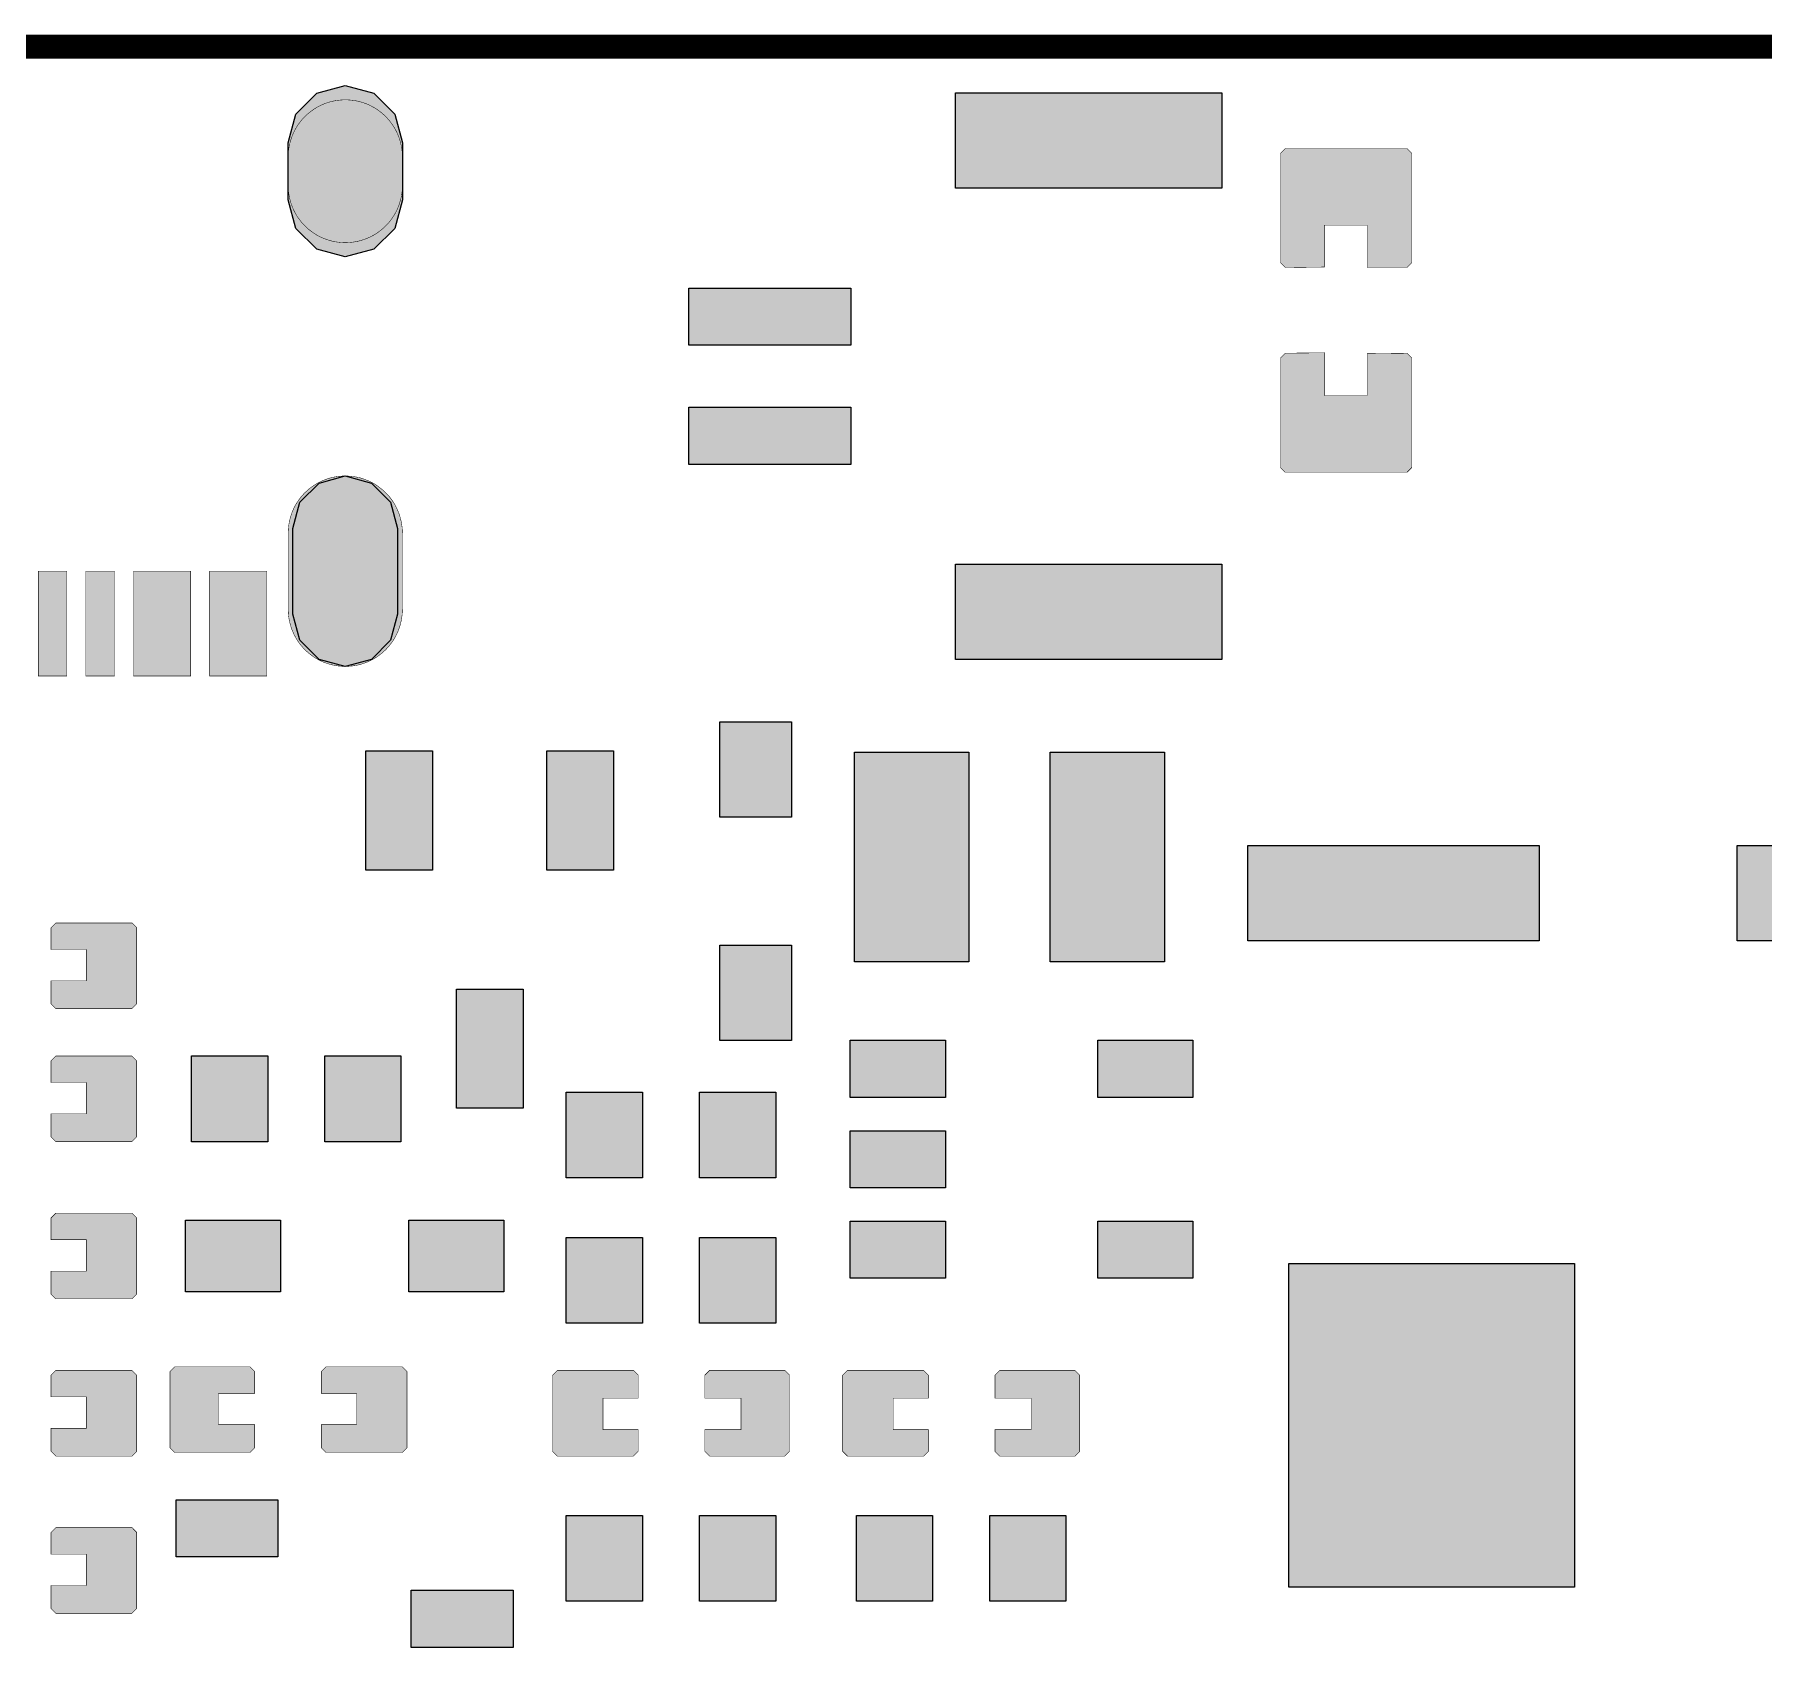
# Model space of a CAD drawing. Header units: millimetres. Extents: x -0.1 to 60.1, y -0.1 to 30.1.
# Drawn here: x 23.92 to 42.08, y 13.19 to 30.13 of the extents above; entities that cross this region are included whole.
import ezdxf

# ---------------------------------------------------------------- set-up
doc = ezdxf.new("R2010")
doc.units = ezdxf.units.MM
doc.header["$MEASUREMENT"] = 0
doc.layers.add('Board-Outline-Layer', color=7, linetype='Continuous', true_color=0xff00ff)
doc.layers.add('Top-Paste-Mask-Layer', color=7, linetype='Continuous', true_color=0x808080)

msp = doc.modelspace()

# ---------------------------------------------------------------- hatches: boundary and pattern name
at = {"layer": 'Top-Paste-Mask-Layer'}
for points in [[(26.585, 28.992), (26.665, 29.292), (26.885, 29.512), (27.185, 29.592), (27.485, 29.512), (27.705, 29.292), (27.785, 28.992), (27.785, 28.392), (27.705, 28.092), (27.485, 27.872), (27.185, 27.792), (26.885, 27.872), (26.665, 28.092), (26.585, 28.392)], [(27.14, 27.944), (27.17, 27.942), (27.2, 27.942), (27.23, 27.944), (27.26, 27.947), (27.289, 27.951), (27.319, 27.957), (27.348, 27.965), (27.376, 27.973), (27.404, 27.984), (27.432, 27.995), (27.459, 28.008), (27.485, 28.022), (27.511, 28.038), (27.535, 28.055), (27.559, 28.073), (27.582, 28.092), (27.604, 28.113), (27.625, 28.134), (27.645, 28.156), (27.663, 28.18), (27.681, 28.204), (27.697, 28.229), (27.712, 28.255), (27.726, 28.282), (27.738, 28.309), (27.749, 28.337), (27.758, 28.365), (27.766, 28.394), (27.773, 28.423), (27.778, 28.453), (27.782, 28.482), (27.784, 28.512), (27.785, 28.542), (27.785, 28.842), (27.784, 28.872), (27.782, 28.902), (27.778, 28.932), (27.773, 28.961), (27.766, 28.99), (27.758, 29.019), (27.749, 29.047), (27.738, 29.075), (27.726, 29.102), (27.712, 29.129), (27.697, 29.155), (27.681, 29.18), (27.663, 29.204), (27.645, 29.228), (27.625, 29.25), (27.604, 29.272), (27.582, 29.292), (27.559, 29.311), (27.535, 29.329), (27.511, 29.346), (27.485, 29.362), (27.459, 29.376), (27.432, 29.389), (27.404, 29.401), (27.376, 29.411), (27.348, 29.42), (27.319, 29.427), (27.289, 29.433), (27.26, 29.437), (27.23, 29.44), (27.2, 29.442), (27.17, 29.442), (27.14, 29.44), (27.11, 29.437), (27.081, 29.433), (27.052, 29.427), (27.023, 29.42), (26.994, 29.411), (26.966, 29.401), (26.938, 29.389), (26.911, 29.376), (26.885, 29.362), (26.86, 29.346), (26.835, 29.329), (26.811, 29.311), (26.788, 29.292), (26.766, 29.272), (26.745, 29.25), (26.725, 29.228), (26.707, 29.204), (26.689, 29.18), (26.673, 29.155), (26.658, 29.129), (26.644, 29.102), (26.632, 29.075), (26.621, 29.047), (26.612, 29.019), (26.604, 28.99), (26.597, 28.961), (26.592, 28.932), (26.588, 28.902), (26.586, 28.872), (26.585, 28.842), (26.585, 28.542), (26.586, 28.512), (26.588, 28.482), (26.592, 28.453), (26.597, 28.423), (26.604, 28.394), (26.612, 28.365), (26.621, 28.337), (26.632, 28.309), (26.644, 28.282), (26.658, 28.255), (26.673, 28.229), (26.689, 28.204), (26.707, 28.18), (26.725, 28.156), (26.745, 28.134), (26.766, 28.113), (26.788, 28.092), (26.811, 28.073), (26.835, 28.055), (26.86, 28.038), (26.885, 28.022), (26.911, 28.008), (26.938, 27.995), (26.966, 27.984), (26.994, 27.973), (27.023, 27.965), (27.052, 27.957), (27.081, 27.951), (27.11, 27.947)], [(27.14, 27.944), (27.17, 27.942), (27.2, 27.942), (27.23, 27.944), (27.26, 27.947), (27.289, 27.951), (27.319, 27.957), (27.348, 27.965), (27.376, 27.973), (27.404, 27.984), (27.432, 27.995), (27.459, 28.008), (27.485, 28.022), (27.511, 28.038), (27.535, 28.055), (27.559, 28.073), (27.582, 28.092), (27.604, 28.113), (27.625, 28.134), (27.645, 28.156), (27.663, 28.18), (27.681, 28.204), (27.697, 28.229), (27.712, 28.255), (27.726, 28.282), (27.738, 28.309), (27.749, 28.337), (27.758, 28.365), (27.766, 28.394), (27.773, 28.423), (27.778, 28.453), (27.782, 28.482), (27.784, 28.512), (27.785, 28.542), (27.785, 28.842), (27.784, 28.872), (27.782, 28.902), (27.778, 28.932), (27.773, 28.961), (27.766, 28.99), (27.758, 29.019), (27.749, 29.047), (27.738, 29.075), (27.726, 29.102), (27.712, 29.129), (27.697, 29.155), (27.681, 29.18), (27.663, 29.204), (27.645, 29.228), (27.625, 29.25), (27.604, 29.272), (27.582, 29.292), (27.559, 29.311), (27.535, 29.329), (27.511, 29.346), (27.485, 29.362), (27.459, 29.376), (27.432, 29.389), (27.404, 29.401), (27.376, 29.411), (27.348, 29.42), (27.319, 29.427), (27.289, 29.433), (27.26, 29.437), (27.23, 29.44), (27.2, 29.442), (27.17, 29.442), (27.14, 29.44), (27.11, 29.437), (27.081, 29.433), (27.052, 29.427), (27.023, 29.42), (26.994, 29.411), (26.966, 29.401), (26.938, 29.389), (26.911, 29.376), (26.885, 29.362), (26.86, 29.346), (26.835, 29.329), (26.811, 29.311), (26.788, 29.292), (26.766, 29.272), (26.745, 29.25), (26.725, 29.228), (26.707, 29.204), (26.689, 29.18), (26.673, 29.155), (26.658, 29.129), (26.644, 29.102), (26.632, 29.075), (26.621, 29.047), (26.612, 29.019), (26.604, 28.99), (26.597, 28.961), (26.592, 28.932), (26.588, 28.902), (26.586, 28.872), (26.585, 28.842), (26.585, 28.542), (26.586, 28.512), (26.588, 28.482), (26.592, 28.453), (26.597, 28.423), (26.604, 28.394), (26.612, 28.365), (26.621, 28.337), (26.632, 28.309), (26.644, 28.282), (26.658, 28.255), (26.673, 28.229), (26.689, 28.204), (26.707, 28.18), (26.725, 28.156), (26.745, 28.134), (26.766, 28.113), (26.788, 28.092), (26.811, 28.073), (26.835, 28.055), (26.86, 28.038), (26.885, 28.022), (26.911, 28.008), (26.938, 27.995), (26.966, 27.984), (26.994, 27.973), (27.023, 27.965), (27.052, 27.957), (27.081, 27.951), (27.11, 27.947)], [(33.594, 29.514), (36.394, 29.514), (36.394, 28.514), (33.594, 28.514)], [(38.339, 27.681), (37.919, 27.681), (37.919, 28.126), (37.469, 28.126), (37.469, 27.686), (37.059, 27.681), (37.009, 27.731), (37.009, 28.881), (37.059, 28.931), (38.339, 28.931), (38.389, 28.881), (38.389, 27.731)], [(38.339, 27.681), (37.919, 27.681), (37.919, 28.126), (37.469, 28.126), (37.469, 27.686), (37.059, 27.681), (37.009, 27.731), (37.009, 28.881), (37.059, 28.931), (38.339, 28.931), (38.389, 28.881), (38.389, 27.731)], [(30.794, 27.464), (32.494, 27.464), (32.494, 26.864), (30.794, 26.864)], [(38.339, 25.531), (37.059, 25.531), (37.009, 25.581), (37.009, 26.731), (37.059, 26.781), (37.469, 26.786), (37.469, 26.336), (37.919, 26.336), (37.919, 26.776), (38.339, 26.781), (38.389, 26.731), (38.389, 25.581)], [(38.339, 25.531), (37.059, 25.531), (37.009, 25.581), (37.009, 26.731), (37.059, 26.781), (37.469, 26.786), (37.469, 26.336), (37.919, 26.336), (37.919, 26.776), (38.339, 26.781), (38.389, 26.731), (38.389, 25.581)], [(30.794, 26.214), (32.494, 26.214), (32.494, 25.614), (30.794, 25.614)], [(27.2, 23.492), (27.23, 23.494), (27.26, 23.497), (27.289, 23.501), (27.319, 23.507), (27.348, 23.514), (27.376, 23.523), (27.404, 23.533), (27.432, 23.545), (27.459, 23.558), (27.485, 23.572), (27.511, 23.588), (27.535, 23.605), (27.559, 23.623), (27.582, 23.642), (27.604, 23.662), (27.625, 23.684), (27.645, 23.706), (27.663, 23.73), (27.681, 23.754), (27.697, 23.779), (27.712, 23.805), (27.726, 23.832), (27.738, 23.859), (27.749, 23.887), (27.758, 23.915), (27.766, 23.944), (27.773, 23.973), (27.778, 24.002), (27.782, 24.032), (27.784, 24.062), (27.785, 24.092), (27.785, 24.892), (27.784, 24.922), (27.782, 24.952), (27.778, 24.981), (27.773, 25.011), (27.766, 25.04), (27.758, 25.069), (27.749, 25.097), (27.738, 25.125), (27.726, 25.152), (27.712, 25.179), (27.697, 25.205), (27.681, 25.23), (27.663, 25.254), (27.645, 25.278), (27.625, 25.3), (27.604, 25.321), (27.582, 25.342), (27.559, 25.361), (27.535, 25.379), (27.511, 25.396), (27.485, 25.412), (27.459, 25.426), (27.432, 25.439), (27.404, 25.45), (27.376, 25.461), (27.348, 25.47), (27.319, 25.477), (27.289, 25.483), (27.26, 25.487), (27.23, 25.49), (27.2, 25.492), (27.17, 25.492), (27.14, 25.49), (27.11, 25.487), (27.081, 25.483), (27.052, 25.477), (27.023, 25.47), (26.994, 25.461), (26.966, 25.45), (26.938, 25.439), (26.911, 25.426), (26.885, 25.412), (26.86, 25.396), (26.835, 25.379), (26.811, 25.361), (26.788, 25.342), (26.766, 25.321), (26.745, 25.3), (26.725, 25.278), (26.707, 25.254), (26.689, 25.23), (26.673, 25.205), (26.658, 25.179), (26.644, 25.152), (26.632, 25.125), (26.621, 25.097), (26.612, 25.069), (26.604, 25.04), (26.597, 25.011), (26.592, 24.981), (26.588, 24.952), (26.586, 24.922), (26.585, 24.892), (26.585, 24.092), (26.586, 24.062), (26.588, 24.032), (26.592, 24.002), (26.597, 23.973), (26.604, 23.944), (26.612, 23.915), (26.621, 23.887), (26.632, 23.859), (26.644, 23.832), (26.658, 23.805), (26.673, 23.779), (26.689, 23.754), (26.707, 23.73), (26.725, 23.706), (26.745, 23.684), (26.766, 23.662), (26.788, 23.642), (26.811, 23.623), (26.835, 23.605), (26.86, 23.588), (26.885, 23.572), (26.911, 23.558), (26.938, 23.545), (26.966, 23.533), (26.994, 23.523), (27.023, 23.514), (27.052, 23.507), (27.081, 23.501), (27.11, 23.497), (27.14, 23.494), (27.17, 23.492)], [(27.2, 23.492), (27.23, 23.494), (27.26, 23.497), (27.289, 23.501), (27.319, 23.507), (27.348, 23.514), (27.376, 23.523), (27.404, 23.533), (27.432, 23.545), (27.459, 23.558), (27.485, 23.572), (27.511, 23.588), (27.535, 23.605), (27.559, 23.623), (27.582, 23.642), (27.604, 23.662), (27.625, 23.684), (27.645, 23.706), (27.663, 23.73), (27.681, 23.754), (27.697, 23.779), (27.712, 23.805), (27.726, 23.832), (27.738, 23.859), (27.749, 23.887), (27.758, 23.915), (27.766, 23.944), (27.773, 23.973), (27.778, 24.002), (27.782, 24.032), (27.784, 24.062), (27.785, 24.092), (27.785, 24.892), (27.784, 24.922), (27.782, 24.952), (27.778, 24.981), (27.773, 25.011), (27.766, 25.04), (27.758, 25.069), (27.749, 25.097), (27.738, 25.125), (27.726, 25.152), (27.712, 25.179), (27.697, 25.205), (27.681, 25.23), (27.663, 25.254), (27.645, 25.278), (27.625, 25.3), (27.604, 25.321), (27.582, 25.342), (27.559, 25.361), (27.535, 25.379), (27.511, 25.396), (27.485, 25.412), (27.459, 25.426), (27.432, 25.439), (27.404, 25.45), (27.376, 25.461), (27.348, 25.47), (27.319, 25.477), (27.289, 25.483), (27.26, 25.487), (27.23, 25.49), (27.2, 25.492), (27.17, 25.492), (27.14, 25.49), (27.11, 25.487), (27.081, 25.483), (27.052, 25.477), (27.023, 25.47), (26.994, 25.461), (26.966, 25.45), (26.938, 25.439), (26.911, 25.426), (26.885, 25.412), (26.86, 25.396), (26.835, 25.379), (26.811, 25.361), (26.788, 25.342), (26.766, 25.321), (26.745, 25.3), (26.725, 25.278), (26.707, 25.254), (26.689, 25.23), (26.673, 25.205), (26.658, 25.179), (26.644, 25.152), (26.632, 25.125), (26.621, 25.097), (26.612, 25.069), (26.604, 25.04), (26.597, 25.011), (26.592, 24.981), (26.588, 24.952), (26.586, 24.922), (26.585, 24.892), (26.585, 24.092), (26.586, 24.062), (26.588, 24.032), (26.592, 24.002), (26.597, 23.973), (26.604, 23.944), (26.612, 23.915), (26.621, 23.887), (26.632, 23.859), (26.644, 23.832), (26.658, 23.805), (26.673, 23.779), (26.689, 23.754), (26.707, 23.73), (26.725, 23.706), (26.745, 23.684), (26.766, 23.662), (26.788, 23.642), (26.811, 23.623), (26.835, 23.605), (26.86, 23.588), (26.885, 23.572), (26.911, 23.558), (26.938, 23.545), (26.966, 23.533), (26.994, 23.523), (27.023, 23.514), (27.052, 23.507), (27.081, 23.501), (27.11, 23.497), (27.14, 23.494), (27.17, 23.492)], [(26.635, 24.942), (26.709, 25.217), (26.91, 25.418), (27.185, 25.492), (27.46, 25.418), (27.661, 25.217), (27.735, 24.942), (27.735, 24.042), (27.661, 23.767), (27.46, 23.566), (27.185, 23.492), (26.91, 23.566), (26.709, 23.767), (26.635, 24.042)], [(33.594, 24.564), (36.394, 24.564), (36.394, 23.564), (33.594, 23.564)], [(23.96, 24.492), (23.96, 23.392), (24.26, 23.392), (24.26, 24.492)], [(23.96, 24.492), (23.96, 23.392), (24.26, 23.392), (24.26, 24.492)], [(24.46, 24.492), (24.46, 23.392), (24.76, 23.392), (24.76, 24.492)], [(24.46, 24.492), (24.46, 23.392), (24.76, 23.392), (24.76, 24.492)], [(25.56, 23.392), (25.56, 24.492), (24.96, 24.492), (24.96, 23.392)], [(25.56, 23.392), (25.56, 24.492), (24.96, 24.492), (24.96, 23.392)], [(26.36, 23.392), (26.36, 24.492), (25.76, 24.492), (25.76, 23.392)], [(26.36, 23.392), (26.36, 24.492), (25.76, 24.492), (25.76, 23.392)], [(31.871, 21.91), (31.121, 21.91), (31.121, 22.91), (31.871, 22.91)], [(27.402, 21.354), (27.402, 22.604), (28.102, 22.604), (28.102, 21.354)], [(29.302, 21.354), (29.302, 22.604), (30.002, 22.604), (30.002, 21.354)], [(33.735, 22.591), (33.735, 20.391), (32.535, 20.391), (32.535, 22.591)], [(35.791, 22.591), (35.791, 20.391), (34.591, 20.391), (34.591, 22.591)], [(39.727, 21.61), (39.727, 20.61), (36.667, 20.61), (36.667, 21.61)], [(44.867, 21.61), (44.867, 20.61), (41.807, 20.61), (41.807, 21.61)], [(24.944, 20.798), (24.144, 20.798), (24.094, 20.748), (24.094, 20.52), (24.464, 20.52), (24.464, 20.19), (24.094, 20.19), (24.094, 19.948), (24.144, 19.898), (24.944, 19.898), (24.994, 19.948), (24.994, 20.748)], [(24.944, 20.798), (24.144, 20.798), (24.094, 20.748), (24.094, 20.52), (24.464, 20.52), (24.464, 20.19), (24.094, 20.19), (24.094, 19.948), (24.144, 19.898), (24.944, 19.898), (24.994, 19.948), (24.994, 20.748)], [(31.871, 19.564), (31.121, 19.564), (31.121, 20.564), (31.871, 20.564)], [(28.352, 18.854), (28.352, 20.104), (29.052, 20.104), (29.052, 18.854)], [(33.49, 19.566), (33.49, 18.966), (32.49, 18.966), (32.49, 19.566)], [(36.09, 19.566), (36.09, 18.966), (35.09, 18.966), (35.09, 19.566)], [(24.944, 19.401), (24.144, 19.401), (24.094, 19.351), (24.094, 19.123), (24.464, 19.123), (24.464, 18.793), (24.094, 18.793), (24.094, 18.551), (24.144, 18.501), (24.944, 18.501), (24.994, 18.551), (24.994, 19.351)], [(24.944, 19.401), (24.144, 19.401), (24.094, 19.351), (24.094, 19.123), (24.464, 19.123), (24.464, 18.793), (24.094, 18.793), (24.094, 18.551), (24.144, 18.501), (24.944, 18.501), (24.994, 18.551), (24.994, 19.351)], [(25.57, 18.501), (25.57, 19.401), (26.37, 19.401), (26.37, 18.501)], [(26.97, 18.501), (26.97, 19.401), (27.77, 19.401), (27.77, 18.501)], [(30.307, 19.02), (30.307, 18.12), (29.507, 18.12), (29.507, 19.02)], [(31.707, 19.02), (31.707, 18.12), (30.907, 18.12), (30.907, 19.02)], [(33.49, 18.616), (33.49, 18.016), (32.49, 18.016), (32.49, 18.616)], [(24.944, 17.75), (24.144, 17.75), (24.094, 17.7), (24.094, 17.472), (24.464, 17.472), (24.464, 17.142), (24.094, 17.142), (24.094, 16.9), (24.144, 16.85), (24.944, 16.85), (24.994, 16.9), (24.994, 17.7)], [(24.944, 17.75), (24.144, 17.75), (24.094, 17.7), (24.094, 17.472), (24.464, 17.472), (24.464, 17.142), (24.094, 17.142), (24.094, 16.9), (24.144, 16.85), (24.944, 16.85), (24.994, 16.9), (24.994, 17.7)], [(25.505, 16.925), (25.505, 17.675), (26.505, 17.675), (26.505, 16.925)], [(27.851, 16.925), (27.851, 17.675), (28.851, 17.675), (28.851, 16.925)], [(33.49, 17.666), (33.49, 17.066), (32.49, 17.066), (32.49, 17.666)], [(36.09, 17.666), (36.09, 17.066), (35.09, 17.066), (35.09, 17.666)], [(30.307, 17.496), (30.307, 16.596), (29.507, 16.596), (29.507, 17.496)], [(31.707, 17.496), (31.707, 16.596), (30.907, 16.596), (30.907, 17.496)], [(37.098, 13.822), (37.098, 17.222), (40.098, 17.222), (40.098, 13.822)], [(24.944, 16.099), (24.144, 16.099), (24.094, 16.049), (24.094, 15.821), (24.464, 15.821), (24.464, 15.491), (24.094, 15.491), (24.094, 15.249), (24.144, 15.199), (24.944, 15.199), (24.994, 15.249), (24.994, 16.049)], [(24.944, 16.099), (24.144, 16.099), (24.094, 16.049), (24.094, 15.821), (24.464, 15.821), (24.464, 15.491), (24.094, 15.491), (24.094, 15.249), (24.144, 15.199), (24.944, 15.199), (24.994, 15.249), (24.994, 16.049)], [(26.233, 16.087), (26.233, 15.859), (25.853, 15.859), (25.853, 15.529), (26.233, 15.529), (26.233, 15.287), (26.183, 15.237), (25.393, 15.237), (25.343, 15.287), (25.343, 16.087), (25.393, 16.137), (26.183, 16.137)], [(26.233, 16.087), (26.233, 15.859), (25.853, 15.859), (25.853, 15.529), (26.233, 15.529), (26.233, 15.287), (26.183, 15.237), (25.393, 15.237), (25.343, 15.287), (25.343, 16.087), (25.393, 16.137), (26.183, 16.137)], [(27.783, 16.137), (26.983, 16.137), (26.933, 16.087), (26.933, 15.859), (27.303, 15.859), (27.303, 15.529), (26.933, 15.529), (26.933, 15.287), (26.983, 15.237), (27.783, 15.237), (27.833, 15.287), (27.833, 16.087)], [(27.783, 16.137), (26.983, 16.137), (26.933, 16.087), (26.933, 15.859), (27.303, 15.859), (27.303, 15.529), (26.933, 15.529), (26.933, 15.287), (26.983, 15.237), (27.783, 15.237), (27.833, 15.287), (27.833, 16.087)], [(29.412, 15.199), (30.212, 15.199), (30.262, 15.249), (30.262, 15.477), (29.892, 15.477), (29.892, 15.807), (30.262, 15.807), (30.262, 16.049), (30.212, 16.099), (29.412, 16.099), (29.362, 16.049), (29.362, 15.249)], [(29.412, 15.199), (30.212, 15.199), (30.262, 15.249), (30.262, 15.477), (29.892, 15.477), (29.892, 15.807), (30.262, 15.807), (30.262, 16.049), (30.212, 16.099), (29.412, 16.099), (29.362, 16.049), (29.362, 15.249)], [(30.962, 15.249), (30.962, 15.477), (31.342, 15.477), (31.342, 15.807), (30.962, 15.807), (30.962, 16.049), (31.012, 16.099), (31.802, 16.099), (31.852, 16.049), (31.852, 15.249), (31.802, 15.199), (31.012, 15.199)], [(30.962, 15.249), (30.962, 15.477), (31.342, 15.477), (31.342, 15.807), (30.962, 15.807), (30.962, 16.049), (31.012, 16.099), (31.802, 16.099), (31.852, 16.049), (31.852, 15.249), (31.802, 15.199), (31.012, 15.199)], [(32.46, 15.199), (33.26, 15.199), (33.31, 15.249), (33.31, 15.477), (32.94, 15.477), (32.94, 15.807), (33.31, 15.807), (33.31, 16.049), (33.26, 16.099), (32.46, 16.099), (32.41, 16.049), (32.41, 15.249)], [(32.46, 15.199), (33.26, 15.199), (33.31, 15.249), (33.31, 15.477), (32.94, 15.477), (32.94, 15.807), (33.31, 15.807), (33.31, 16.049), (33.26, 16.099), (32.46, 16.099), (32.41, 16.049), (32.41, 15.249)], [(34.01, 15.249), (34.01, 15.477), (34.39, 15.477), (34.39, 15.807), (34.01, 15.807), (34.01, 16.049), (34.06, 16.099), (34.85, 16.099), (34.9, 16.049), (34.9, 15.249), (34.85, 15.199), (34.06, 15.199)], [(34.01, 15.249), (34.01, 15.477), (34.39, 15.477), (34.39, 15.807), (34.01, 15.807), (34.01, 16.049), (34.06, 16.099), (34.85, 16.099), (34.9, 16.049), (34.9, 15.249), (34.85, 15.199), (34.06, 15.199)], [(26.478, 14.74), (26.478, 14.14), (25.408, 14.14), (25.408, 14.74)], [(29.507, 13.675), (29.507, 14.575), (30.307, 14.575), (30.307, 13.675)], [(30.907, 13.675), (30.907, 14.575), (31.707, 14.575), (31.707, 13.675)], [(32.555, 13.675), (32.555, 14.575), (33.355, 14.575), (33.355, 13.675)], [(33.955, 13.675), (33.955, 14.575), (34.755, 14.575), (34.755, 13.675)], [(24.944, 14.448), (24.144, 14.448), (24.094, 14.398), (24.094, 14.17), (24.464, 14.17), (24.464, 13.84), (24.094, 13.84), (24.094, 13.598), (24.144, 13.548), (24.944, 13.548), (24.994, 13.598), (24.994, 14.398)], [(24.944, 14.448), (24.144, 14.448), (24.094, 14.398), (24.094, 14.17), (24.464, 14.17), (24.464, 13.84), (24.094, 13.84), (24.094, 13.598), (24.144, 13.548), (24.944, 13.548), (24.994, 13.598), (24.994, 14.398)], [(28.948, 13.79), (28.948, 13.19), (27.878, 13.19), (27.878, 13.79)]]:
    msp.add_hatch(color=256, dxfattribs=at).paths.add_polyline_path(points)

# ---------------------------------------------------------------- linework, layer by layer
at = {"layer": 'Board-Outline-Layer', "const_width": 0.254}
msp.add_lwpolyline([(0, 30), (60, 30)], dxfattribs=at)
at = {"layer": 'Top-Paste-Mask-Layer', "const_width": 0.00508}
for points in [[(27.14, 27.944), (27.17, 27.942), (27.2, 27.942), (27.23, 27.944), (27.26, 27.947), (27.289, 27.951), (27.319, 27.957), (27.348, 27.965), (27.376, 27.973), (27.404, 27.984), (27.432, 27.995), (27.459, 28.008), (27.485, 28.022), (27.511, 28.038), (27.535, 28.055), (27.559, 28.073), (27.582, 28.092), (27.604, 28.113), (27.625, 28.134), (27.645, 28.156), (27.663, 28.18), (27.681, 28.204), (27.697, 28.229), (27.712, 28.255), (27.726, 28.282), (27.738, 28.309), (27.749, 28.337), (27.758, 28.365), (27.766, 28.394), (27.773, 28.423), (27.778, 28.453), (27.782, 28.482), (27.784, 28.512), (27.785, 28.542), (27.785, 28.842), (27.784, 28.872), (27.782, 28.902), (27.778, 28.932), (27.773, 28.961), (27.766, 28.99), (27.758, 29.019), (27.749, 29.047), (27.738, 29.075), (27.726, 29.102), (27.712, 29.129), (27.697, 29.155), (27.681, 29.18), (27.663, 29.204), (27.645, 29.228), (27.625, 29.25), (27.604, 29.272), (27.582, 29.292), (27.559, 29.311), (27.535, 29.329), (27.511, 29.346), (27.485, 29.362), (27.459, 29.376), (27.432, 29.389), (27.404, 29.401), (27.376, 29.411), (27.348, 29.42), (27.319, 29.427), (27.289, 29.433), (27.26, 29.437), (27.23, 29.44), (27.2, 29.442), (27.17, 29.442), (27.14, 29.44), (27.11, 29.437), (27.081, 29.433), (27.052, 29.427), (27.023, 29.42), (26.994, 29.411), (26.966, 29.401), (26.938, 29.389), (26.911, 29.376), (26.885, 29.362), (26.86, 29.346), (26.835, 29.329), (26.811, 29.311), (26.788, 29.292), (26.766, 29.272), (26.745, 29.25), (26.725, 29.228), (26.707, 29.204), (26.689, 29.18), (26.673, 29.155), (26.658, 29.129), (26.644, 29.102), (26.632, 29.075), (26.621, 29.047), (26.612, 29.019), (26.604, 28.99), (26.597, 28.961), (26.592, 28.932), (26.588, 28.902), (26.586, 28.872), (26.585, 28.842), (26.585, 28.542), (26.586, 28.512), (26.588, 28.482), (26.592, 28.453), (26.597, 28.423), (26.604, 28.394), (26.612, 28.365), (26.621, 28.337), (26.632, 28.309), (26.644, 28.282), (26.658, 28.255), (26.673, 28.229), (26.689, 28.204), (26.707, 28.18), (26.725, 28.156), (26.745, 28.134), (26.766, 28.113), (26.788, 28.092), (26.811, 28.073), (26.835, 28.055), (26.86, 28.038), (26.885, 28.022), (26.911, 28.008), (26.938, 27.995), (26.966, 27.984), (26.994, 27.973), (27.023, 27.965), (27.052, 27.957), (27.081, 27.951), (27.11, 27.947)], [(27.14, 27.944), (27.17, 27.942), (27.2, 27.942), (27.23, 27.944), (27.26, 27.947), (27.289, 27.951), (27.319, 27.957), (27.348, 27.965), (27.376, 27.973), (27.404, 27.984), (27.432, 27.995), (27.459, 28.008), (27.485, 28.022), (27.511, 28.038), (27.535, 28.055), (27.559, 28.073), (27.582, 28.092), (27.604, 28.113), (27.625, 28.134), (27.645, 28.156), (27.663, 28.18), (27.681, 28.204), (27.697, 28.229), (27.712, 28.255), (27.726, 28.282), (27.738, 28.309), (27.749, 28.337), (27.758, 28.365), (27.766, 28.394), (27.773, 28.423), (27.778, 28.453), (27.782, 28.482), (27.784, 28.512), (27.785, 28.542), (27.785, 28.842), (27.784, 28.872), (27.782, 28.902), (27.778, 28.932), (27.773, 28.961), (27.766, 28.99), (27.758, 29.019), (27.749, 29.047), (27.738, 29.075), (27.726, 29.102), (27.712, 29.129), (27.697, 29.155), (27.681, 29.18), (27.663, 29.204), (27.645, 29.228), (27.625, 29.25), (27.604, 29.272), (27.582, 29.292), (27.559, 29.311), (27.535, 29.329), (27.511, 29.346), (27.485, 29.362), (27.459, 29.376), (27.432, 29.389), (27.404, 29.401), (27.376, 29.411), (27.348, 29.42), (27.319, 29.427), (27.289, 29.433), (27.26, 29.437), (27.23, 29.44), (27.2, 29.442), (27.17, 29.442), (27.14, 29.44), (27.11, 29.437), (27.081, 29.433), (27.052, 29.427), (27.023, 29.42), (26.994, 29.411), (26.966, 29.401), (26.938, 29.389), (26.911, 29.376), (26.885, 29.362), (26.86, 29.346), (26.835, 29.329), (26.811, 29.311), (26.788, 29.292), (26.766, 29.272), (26.745, 29.25), (26.725, 29.228), (26.707, 29.204), (26.689, 29.18), (26.673, 29.155), (26.658, 29.129), (26.644, 29.102), (26.632, 29.075), (26.621, 29.047), (26.612, 29.019), (26.604, 28.99), (26.597, 28.961), (26.592, 28.932), (26.588, 28.902), (26.586, 28.872), (26.585, 28.842), (26.585, 28.542), (26.586, 28.512), (26.588, 28.482), (26.592, 28.453), (26.597, 28.423), (26.604, 28.394), (26.612, 28.365), (26.621, 28.337), (26.632, 28.309), (26.644, 28.282), (26.658, 28.255), (26.673, 28.229), (26.689, 28.204), (26.707, 28.18), (26.725, 28.156), (26.745, 28.134), (26.766, 28.113), (26.788, 28.092), (26.811, 28.073), (26.835, 28.055), (26.86, 28.038), (26.885, 28.022), (26.911, 28.008), (26.938, 27.995), (26.966, 27.984), (26.994, 27.973), (27.023, 27.965), (27.052, 27.957), (27.081, 27.951), (27.11, 27.947)], [(38.339, 27.681), (37.919, 27.681), (37.919, 28.126), (37.469, 28.126), (37.469, 27.686), (37.059, 27.681), (37.009, 27.731), (37.009, 28.881), (37.059, 28.931), (38.339, 28.931), (38.389, 28.881), (38.389, 27.731)], [(38.339, 27.681), (37.919, 27.681), (37.919, 28.126), (37.469, 28.126), (37.469, 27.686), (37.059, 27.681), (37.009, 27.731), (37.009, 28.881), (37.059, 28.931), (38.339, 28.931), (38.389, 28.881), (38.389, 27.731)], [(38.339, 25.531), (37.059, 25.531), (37.009, 25.581), (37.009, 26.731), (37.059, 26.781), (37.469, 26.786), (37.469, 26.336), (37.919, 26.336), (37.919, 26.776), (38.339, 26.781), (38.389, 26.731), (38.389, 25.581)], [(38.339, 25.531), (37.059, 25.531), (37.009, 25.581), (37.009, 26.731), (37.059, 26.781), (37.469, 26.786), (37.469, 26.336), (37.919, 26.336), (37.919, 26.776), (38.339, 26.781), (38.389, 26.731), (38.389, 25.581)], [(27.2, 23.492), (27.23, 23.494), (27.26, 23.497), (27.289, 23.501), (27.319, 23.507), (27.348, 23.514), (27.376, 23.523), (27.404, 23.533), (27.432, 23.545), (27.459, 23.558), (27.485, 23.572), (27.511, 23.588), (27.535, 23.605), (27.559, 23.623), (27.582, 23.642), (27.604, 23.662), (27.625, 23.684), (27.645, 23.706), (27.663, 23.73), (27.681, 23.754), (27.697, 23.779), (27.712, 23.805), (27.726, 23.832), (27.738, 23.859), (27.749, 23.887), (27.758, 23.915), (27.766, 23.944), (27.773, 23.973), (27.778, 24.002), (27.782, 24.032), (27.784, 24.062), (27.785, 24.092), (27.785, 24.892), (27.784, 24.922), (27.782, 24.952), (27.778, 24.981), (27.773, 25.011), (27.766, 25.04), (27.758, 25.069), (27.749, 25.097), (27.738, 25.125), (27.726, 25.152), (27.712, 25.179), (27.697, 25.205), (27.681, 25.23), (27.663, 25.254), (27.645, 25.278), (27.625, 25.3), (27.604, 25.321), (27.582, 25.342), (27.559, 25.361), (27.535, 25.379), (27.511, 25.396), (27.485, 25.412), (27.459, 25.426), (27.432, 25.439), (27.404, 25.45), (27.376, 25.461), (27.348, 25.47), (27.319, 25.477), (27.289, 25.483), (27.26, 25.487), (27.23, 25.49), (27.2, 25.492), (27.17, 25.492), (27.14, 25.49), (27.11, 25.487), (27.081, 25.483), (27.052, 25.477), (27.023, 25.47), (26.994, 25.461), (26.966, 25.45), (26.938, 25.439), (26.911, 25.426), (26.885, 25.412), (26.86, 25.396), (26.835, 25.379), (26.811, 25.361), (26.788, 25.342), (26.766, 25.321), (26.745, 25.3), (26.725, 25.278), (26.707, 25.254), (26.689, 25.23), (26.673, 25.205), (26.658, 25.179), (26.644, 25.152), (26.632, 25.125), (26.621, 25.097), (26.612, 25.069), (26.604, 25.04), (26.597, 25.011), (26.592, 24.981), (26.588, 24.952), (26.586, 24.922), (26.585, 24.892), (26.585, 24.092), (26.586, 24.062), (26.588, 24.032), (26.592, 24.002), (26.597, 23.973), (26.604, 23.944), (26.612, 23.915), (26.621, 23.887), (26.632, 23.859), (26.644, 23.832), (26.658, 23.805), (26.673, 23.779), (26.689, 23.754), (26.707, 23.73), (26.725, 23.706), (26.745, 23.684), (26.766, 23.662), (26.788, 23.642), (26.811, 23.623), (26.835, 23.605), (26.86, 23.588), (26.885, 23.572), (26.911, 23.558), (26.938, 23.545), (26.966, 23.533), (26.994, 23.523), (27.023, 23.514), (27.052, 23.507), (27.081, 23.501), (27.11, 23.497), (27.14, 23.494), (27.17, 23.492)], [(27.2, 23.492), (27.23, 23.494), (27.26, 23.497), (27.289, 23.501), (27.319, 23.507), (27.348, 23.514), (27.376, 23.523), (27.404, 23.533), (27.432, 23.545), (27.459, 23.558), (27.485, 23.572), (27.511, 23.588), (27.535, 23.605), (27.559, 23.623), (27.582, 23.642), (27.604, 23.662), (27.625, 23.684), (27.645, 23.706), (27.663, 23.73), (27.681, 23.754), (27.697, 23.779), (27.712, 23.805), (27.726, 23.832), (27.738, 23.859), (27.749, 23.887), (27.758, 23.915), (27.766, 23.944), (27.773, 23.973), (27.778, 24.002), (27.782, 24.032), (27.784, 24.062), (27.785, 24.092), (27.785, 24.892), (27.784, 24.922), (27.782, 24.952), (27.778, 24.981), (27.773, 25.011), (27.766, 25.04), (27.758, 25.069), (27.749, 25.097), (27.738, 25.125), (27.726, 25.152), (27.712, 25.179), (27.697, 25.205), (27.681, 25.23), (27.663, 25.254), (27.645, 25.278), (27.625, 25.3), (27.604, 25.321), (27.582, 25.342), (27.559, 25.361), (27.535, 25.379), (27.511, 25.396), (27.485, 25.412), (27.459, 25.426), (27.432, 25.439), (27.404, 25.45), (27.376, 25.461), (27.348, 25.47), (27.319, 25.477), (27.289, 25.483), (27.26, 25.487), (27.23, 25.49), (27.2, 25.492), (27.17, 25.492), (27.14, 25.49), (27.11, 25.487), (27.081, 25.483), (27.052, 25.477), (27.023, 25.47), (26.994, 25.461), (26.966, 25.45), (26.938, 25.439), (26.911, 25.426), (26.885, 25.412), (26.86, 25.396), (26.835, 25.379), (26.811, 25.361), (26.788, 25.342), (26.766, 25.321), (26.745, 25.3), (26.725, 25.278), (26.707, 25.254), (26.689, 25.23), (26.673, 25.205), (26.658, 25.179), (26.644, 25.152), (26.632, 25.125), (26.621, 25.097), (26.612, 25.069), (26.604, 25.04), (26.597, 25.011), (26.592, 24.981), (26.588, 24.952), (26.586, 24.922), (26.585, 24.892), (26.585, 24.092), (26.586, 24.062), (26.588, 24.032), (26.592, 24.002), (26.597, 23.973), (26.604, 23.944), (26.612, 23.915), (26.621, 23.887), (26.632, 23.859), (26.644, 23.832), (26.658, 23.805), (26.673, 23.779), (26.689, 23.754), (26.707, 23.73), (26.725, 23.706), (26.745, 23.684), (26.766, 23.662), (26.788, 23.642), (26.811, 23.623), (26.835, 23.605), (26.86, 23.588), (26.885, 23.572), (26.911, 23.558), (26.938, 23.545), (26.966, 23.533), (26.994, 23.523), (27.023, 23.514), (27.052, 23.507), (27.081, 23.501), (27.11, 23.497), (27.14, 23.494), (27.17, 23.492)], [(23.96, 24.492), (23.96, 23.392), (24.26, 23.392), (24.26, 24.492)], [(23.96, 24.492), (23.96, 23.392), (24.26, 23.392), (24.26, 24.492)], [(24.46, 24.492), (24.46, 23.392), (24.76, 23.392), (24.76, 24.492)], [(24.46, 24.492), (24.46, 23.392), (24.76, 23.392), (24.76, 24.492)], [(25.56, 23.392), (25.56, 24.492), (24.96, 24.492), (24.96, 23.392)], [(25.56, 23.392), (25.56, 24.492), (24.96, 24.492), (24.96, 23.392)], [(26.36, 23.392), (26.36, 24.492), (25.76, 24.492), (25.76, 23.392)], [(26.36, 23.392), (26.36, 24.492), (25.76, 24.492), (25.76, 23.392)], [(24.944, 20.798), (24.144, 20.798), (24.094, 20.748), (24.094, 20.52), (24.464, 20.52), (24.464, 20.19), (24.094, 20.19), (24.094, 19.948), (24.144, 19.898), (24.944, 19.898), (24.994, 19.948), (24.994, 20.748)], [(24.944, 20.798), (24.144, 20.798), (24.094, 20.748), (24.094, 20.52), (24.464, 20.52), (24.464, 20.19), (24.094, 20.19), (24.094, 19.948), (24.144, 19.898), (24.944, 19.898), (24.994, 19.948), (24.994, 20.748)], [(24.944, 19.401), (24.144, 19.401), (24.094, 19.351), (24.094, 19.123), (24.464, 19.123), (24.464, 18.793), (24.094, 18.793), (24.094, 18.551), (24.144, 18.501), (24.944, 18.501), (24.994, 18.551), (24.994, 19.351)], [(24.944, 19.401), (24.144, 19.401), (24.094, 19.351), (24.094, 19.123), (24.464, 19.123), (24.464, 18.793), (24.094, 18.793), (24.094, 18.551), (24.144, 18.501), (24.944, 18.501), (24.994, 18.551), (24.994, 19.351)], [(24.944, 17.75), (24.144, 17.75), (24.094, 17.7), (24.094, 17.472), (24.464, 17.472), (24.464, 17.142), (24.094, 17.142), (24.094, 16.9), (24.144, 16.85), (24.944, 16.85), (24.994, 16.9), (24.994, 17.7)], [(24.944, 17.75), (24.144, 17.75), (24.094, 17.7), (24.094, 17.472), (24.464, 17.472), (24.464, 17.142), (24.094, 17.142), (24.094, 16.9), (24.144, 16.85), (24.944, 16.85), (24.994, 16.9), (24.994, 17.7)], [(24.944, 16.099), (24.144, 16.099), (24.094, 16.049), (24.094, 15.821), (24.464, 15.821), (24.464, 15.491), (24.094, 15.491), (24.094, 15.249), (24.144, 15.199), (24.944, 15.199), (24.994, 15.249), (24.994, 16.049)], [(24.944, 16.099), (24.144, 16.099), (24.094, 16.049), (24.094, 15.821), (24.464, 15.821), (24.464, 15.491), (24.094, 15.491), (24.094, 15.249), (24.144, 15.199), (24.944, 15.199), (24.994, 15.249), (24.994, 16.049)], [(26.233, 16.087), (26.233, 15.859), (25.853, 15.859), (25.853, 15.529), (26.233, 15.529), (26.233, 15.287), (26.183, 15.237), (25.393, 15.237), (25.343, 15.287), (25.343, 16.087), (25.393, 16.137), (26.183, 16.137)], [(26.233, 16.087), (26.233, 15.859), (25.853, 15.859), (25.853, 15.529), (26.233, 15.529), (26.233, 15.287), (26.183, 15.237), (25.393, 15.237), (25.343, 15.287), (25.343, 16.087), (25.393, 16.137), (26.183, 16.137)], [(27.783, 16.137), (26.983, 16.137), (26.933, 16.087), (26.933, 15.859), (27.303, 15.859), (27.303, 15.529), (26.933, 15.529), (26.933, 15.287), (26.983, 15.237), (27.783, 15.237), (27.833, 15.287), (27.833, 16.087)], [(27.783, 16.137), (26.983, 16.137), (26.933, 16.087), (26.933, 15.859), (27.303, 15.859), (27.303, 15.529), (26.933, 15.529), (26.933, 15.287), (26.983, 15.237), (27.783, 15.237), (27.833, 15.287), (27.833, 16.087)], [(29.412, 15.199), (30.212, 15.199), (30.262, 15.249), (30.262, 15.477), (29.892, 15.477), (29.892, 15.807), (30.262, 15.807), (30.262, 16.049), (30.212, 16.099), (29.412, 16.099), (29.362, 16.049), (29.362, 15.249)], [(29.412, 15.199), (30.212, 15.199), (30.262, 15.249), (30.262, 15.477), (29.892, 15.477), (29.892, 15.807), (30.262, 15.807), (30.262, 16.049), (30.212, 16.099), (29.412, 16.099), (29.362, 16.049), (29.362, 15.249)], [(30.962, 15.249), (30.962, 15.477), (31.342, 15.477), (31.342, 15.807), (30.962, 15.807), (30.962, 16.049), (31.012, 16.099), (31.802, 16.099), (31.852, 16.049), (31.852, 15.249), (31.802, 15.199), (31.012, 15.199)], [(30.962, 15.249), (30.962, 15.477), (31.342, 15.477), (31.342, 15.807), (30.962, 15.807), (30.962, 16.049), (31.012, 16.099), (31.802, 16.099), (31.852, 16.049), (31.852, 15.249), (31.802, 15.199), (31.012, 15.199)], [(32.46, 15.199), (33.26, 15.199), (33.31, 15.249), (33.31, 15.477), (32.94, 15.477), (32.94, 15.807), (33.31, 15.807), (33.31, 16.049), (33.26, 16.099), (32.46, 16.099), (32.41, 16.049), (32.41, 15.249)], [(32.46, 15.199), (33.26, 15.199), (33.31, 15.249), (33.31, 15.477), (32.94, 15.477), (32.94, 15.807), (33.31, 15.807), (33.31, 16.049), (33.26, 16.099), (32.46, 16.099), (32.41, 16.049), (32.41, 15.249)], [(34.01, 15.249), (34.01, 15.477), (34.39, 15.477), (34.39, 15.807), (34.01, 15.807), (34.01, 16.049), (34.06, 16.099), (34.85, 16.099), (34.9, 16.049), (34.9, 15.249), (34.85, 15.199), (34.06, 15.199)], [(34.01, 15.249), (34.01, 15.477), (34.39, 15.477), (34.39, 15.807), (34.01, 15.807), (34.01, 16.049), (34.06, 16.099), (34.85, 16.099), (34.9, 16.049), (34.9, 15.249), (34.85, 15.199), (34.06, 15.199)], [(24.944, 14.448), (24.144, 14.448), (24.094, 14.398), (24.094, 14.17), (24.464, 14.17), (24.464, 13.84), (24.094, 13.84), (24.094, 13.598), (24.144, 13.548), (24.944, 13.548), (24.994, 13.598), (24.994, 14.398)], [(24.944, 14.448), (24.144, 14.448), (24.094, 14.398), (24.094, 14.17), (24.464, 14.17), (24.464, 13.84), (24.094, 13.84), (24.094, 13.598), (24.144, 13.548), (24.944, 13.548), (24.994, 13.598), (24.994, 14.398)]]:
    msp.add_lwpolyline(points, close=True, dxfattribs=at)
at = {"layer": 'Top-Paste-Mask-Layer'}
for points in [[(26.585, 28.992), (26.665, 29.292), (26.885, 29.512), (27.185, 29.592), (27.485, 29.512), (27.705, 29.292), (27.785, 28.992), (27.785, 28.392), (27.705, 28.092), (27.485, 27.872), (27.185, 27.792), (26.885, 27.872), (26.665, 28.092), (26.585, 28.392)], [(33.594, 29.514), (36.394, 29.514), (36.394, 28.514), (33.594, 28.514)], [(30.794, 27.464), (32.494, 27.464), (32.494, 26.864), (30.794, 26.864)], [(30.794, 26.214), (32.494, 26.214), (32.494, 25.614), (30.794, 25.614)], [(26.635, 24.942), (26.709, 25.217), (26.91, 25.418), (27.185, 25.492), (27.46, 25.418), (27.661, 25.217), (27.735, 24.942), (27.735, 24.042), (27.661, 23.767), (27.46, 23.566), (27.185, 23.492), (26.91, 23.566), (26.709, 23.767), (26.635, 24.042)], [(33.594, 24.564), (36.394, 24.564), (36.394, 23.564), (33.594, 23.564)], [(31.871, 21.91), (31.121, 21.91), (31.121, 22.91), (31.871, 22.91)], [(27.402, 21.354), (27.402, 22.604), (28.102, 22.604), (28.102, 21.354)], [(29.302, 21.354), (29.302, 22.604), (30.002, 22.604), (30.002, 21.354)], [(33.735, 22.591), (33.735, 20.391), (32.535, 20.391), (32.535, 22.591)], [(35.791, 22.591), (35.791, 20.391), (34.591, 20.391), (34.591, 22.591)], [(39.727, 21.61), (39.727, 20.61), (36.667, 20.61), (36.667, 21.61)], [(44.867, 21.61), (44.867, 20.61), (41.807, 20.61), (41.807, 21.61)], [(31.871, 19.564), (31.121, 19.564), (31.121, 20.564), (31.871, 20.564)], [(28.352, 18.854), (28.352, 20.104), (29.052, 20.104), (29.052, 18.854)], [(33.49, 19.566), (33.49, 18.966), (32.49, 18.966), (32.49, 19.566)], [(36.09, 19.566), (36.09, 18.966), (35.09, 18.966), (35.09, 19.566)], [(25.57, 18.501), (25.57, 19.401), (26.37, 19.401), (26.37, 18.501)], [(26.97, 18.501), (26.97, 19.401), (27.77, 19.401), (27.77, 18.501)], [(30.307, 19.02), (30.307, 18.12), (29.507, 18.12), (29.507, 19.02)], [(31.707, 19.02), (31.707, 18.12), (30.907, 18.12), (30.907, 19.02)], [(33.49, 18.616), (33.49, 18.016), (32.49, 18.016), (32.49, 18.616)], [(25.505, 16.925), (25.505, 17.675), (26.505, 17.675), (26.505, 16.925)], [(27.851, 16.925), (27.851, 17.675), (28.851, 17.675), (28.851, 16.925)], [(33.49, 17.666), (33.49, 17.066), (32.49, 17.066), (32.49, 17.666)], [(36.09, 17.666), (36.09, 17.066), (35.09, 17.066), (35.09, 17.666)], [(30.307, 17.496), (30.307, 16.596), (29.507, 16.596), (29.507, 17.496)], [(31.707, 17.496), (31.707, 16.596), (30.907, 16.596), (30.907, 17.496)], [(37.098, 13.822), (37.098, 17.222), (40.098, 17.222), (40.098, 13.822)], [(26.478, 14.74), (26.478, 14.14), (25.408, 14.14), (25.408, 14.74)], [(29.507, 13.675), (29.507, 14.575), (30.307, 14.575), (30.307, 13.675)], [(30.907, 13.675), (30.907, 14.575), (31.707, 14.575), (31.707, 13.675)], [(32.555, 13.675), (32.555, 14.575), (33.355, 14.575), (33.355, 13.675)], [(33.955, 13.675), (33.955, 14.575), (34.755, 14.575), (34.755, 13.675)], [(28.948, 13.79), (28.948, 13.19), (27.878, 13.19), (27.878, 13.79)]]:
    msp.add_lwpolyline(points, close=True, dxfattribs=at)

doc.saveas('drawing.dxf')
